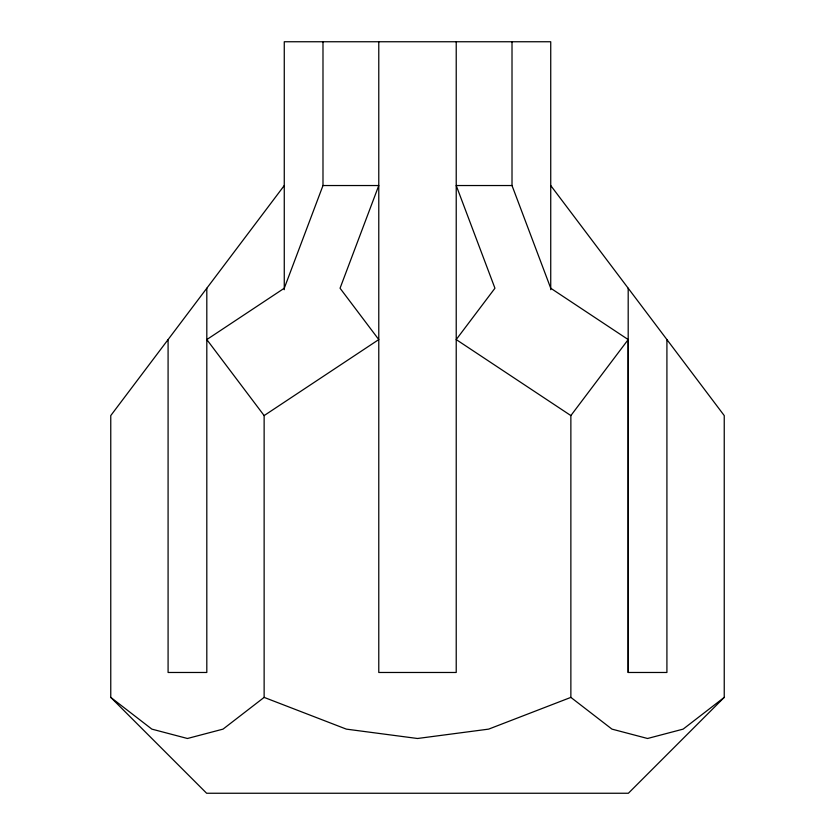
<?xml version="1.0" encoding="UTF-8"?>
<svg xmlns="http://www.w3.org/2000/svg" width="835" height="835" viewBox="0 0 835 835"><rect width="100%" height="100%" fill="white"/><g stroke="black" fill="none" stroke-linecap="round" stroke-linejoin="round"><path stroke-width="1.25" d="M666.914 339.574L666.914 672.478L628.191 672.478L628.202 339.584L550.735 288.232L512.012 185.537L512.012 41.75M322.988 41.75L322.988 185.537L284.265 288.232L206.809 339.574L264.131 415.579L264.131 697.392L223.039 729.122L187.447 738.495L151.855 729.122L110.763 697.392L110.763 415.579L284.265 185.537M550.735 185.537L724.237 415.579L724.237 697.392L683.145 729.122L647.553 738.495L611.961 729.122L570.869 697.392L570.869 415.579L628.202 339.584M724.237 697.392L628.379 793.25L206.621 793.25L110.763 697.392M264.131 415.579L378.777 339.574L340.054 288.232L378.777 185.537L322.988 185.537M570.869 697.392L488.673 729.122L417.5 738.495L346.327 729.122L264.131 697.392M512.012 185.537L456.223 185.537L494.946 288.232L456.213 339.574L570.869 415.579M628.191 288.232L628.191 672.478M550.735 289.693L550.735 41.75L284.265 41.75L284.265 289.693M456.223 41.75L456.223 672.478L378.777 672.478L378.777 41.75M206.809 288.232L206.809 672.478L168.085 672.478L168.085 339.574"/></g></svg>
